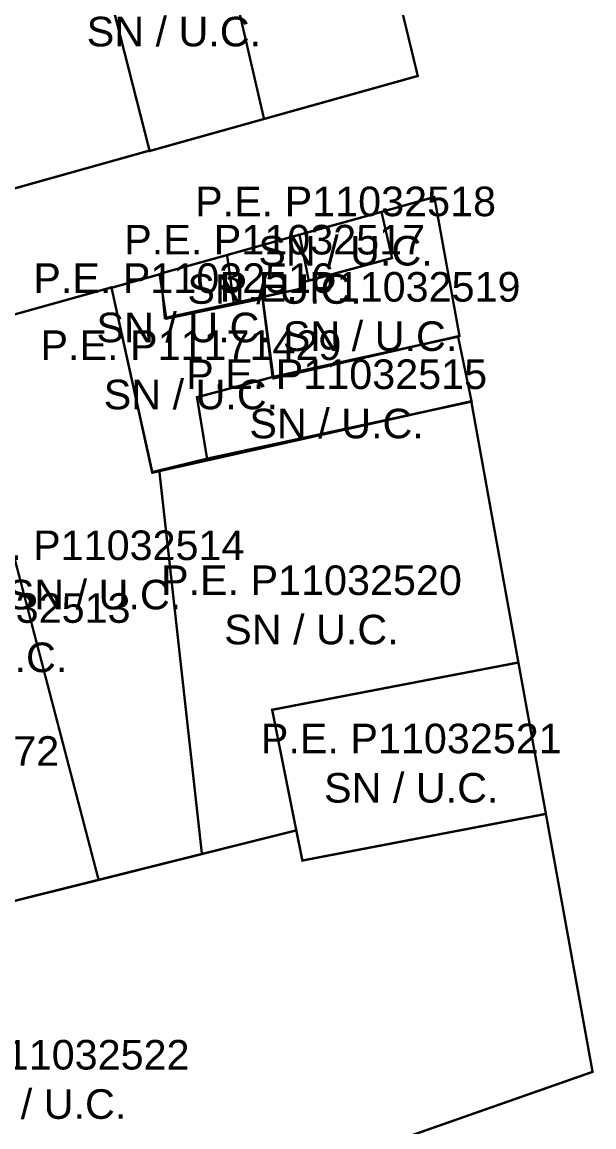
# Model space of a CAD drawing. Header units: metres. Extents: x 561401 to 594056, y 8460144 to 8508504.
# Drawn here: x 586949.6 to 586998, y 8501004.9 to 8501098.3 of the extents above; entities that cross this region are included whole.
import ezdxf

# ---------------------------------------------------------------- set-up
doc = ezdxf.new("R2010")
doc.units = ezdxf.units.M
for name, color, linetype in [('1.2. AFECTADOS BASE GRAFICA SUNARP', 150, 'Continuous'), ('1.2. BASE GRAFICA SUNARP', 150, 'Continuous'), ('1.3 ETIQUETA P.E. Y U.C.', 1, 'Continuous')]:
    doc.layers.add(name, color=color, linetype=linetype)
doc.styles.add('Arial', font='arial.ttf', dxfattribs={"height": 1})

msp = doc.modelspace()

# ---------------------------------------------------------------- linework, layer by layer
at = {"layer": '1.2. AFECTADOS BASE GRAFICA SUNARP', "color": 64, "linetype": 'Continuous', "lineweight": -3, "const_width": 0.2}
for points in [[(586978.045, 8501114.472), (586983.062, 8501093.732), (586970.065, 8501090.097), (586960.398, 8501087.391), (586960.383, 8501087.425), (586943.099, 8501082.579), (586941.646, 8501082.151), (586936.418, 8501080.726), (586936.354, 8501080.669), (586915.802, 8501074.916), (586907.909, 8501072.716), (586900.233, 8501070.571), (586895.983, 8501094.516), (586893.912, 8501106.192)], [(586943.954, 8501072.173), (586957.167, 8501075.862), (586957.174, 8501075.83), (586961.238, 8501076.969), (586961.337, 8501077.037), (586966.942, 8501078.595), (586973.062, 8501080.317), (586979.993, 8501082.243), (586984.461, 8501083.5), (586986.587, 8501071.756), (586986.47, 8501071.695), (586987.613, 8501066.212), (586987.588, 8501066.206), (586991.568, 8501044.158), (586993.893, 8501031.362), (586997.838, 8501009.56), (586915.775, 8500980.784)]]:
    msp.add_lwpolyline(points, dxfattribs=at)
at = {"layer": '1.2. BASE GRAFICA SUNARP', "color": 64, "linetype": 'Continuous', "lineweight": -3, "const_width": 0.2}
for points in [[(586943.099, 8501082.579), (586960.383, 8501087.425), (586947.632, 8501137.358), (586937.754, 8501134.074), (586939.468, 8501125.705), (586941.184, 8501117.913), (586936.535, 8501116.486), (586935.083, 8501116.059), (586941.646, 8501082.151), (586943.099, 8501082.579)], [(586978.045, 8501114.472), (586965.371, 8501110.394), (586970.065, 8501090.097), (586983.062, 8501093.732), (586978.045, 8501114.472)], [(586965.371, 8501110.394), (586955.444, 8501106.791), (586960.398, 8501087.391), (586970.065, 8501090.097), (586965.371, 8501110.394)], [(586986.587, 8501071.756), (586984.461, 8501083.5), (586979.993, 8501082.243), (586980.887, 8501078.342), (586973.36, 8501076.306), (586973.453, 8501075.808), (586969.933, 8501075.06), (586970.871, 8501068.172), (586986.587, 8501071.756)], [(586980.887, 8501078.342), (586979.993, 8501082.243), (586973.062, 8501080.317), (586973.847, 8501076.429), (586980.887, 8501078.342)], [(586973.062, 8501080.317), (586966.942, 8501078.595), (586967.51, 8501074.528), (586973.453, 8501075.808), (586973.36, 8501076.306), (586973.847, 8501076.429), (586973.062, 8501080.317)], [(586966.942, 8501078.595), (586961.337, 8501077.037), (586961.677, 8501073.276), (586967.51, 8501074.528), (586966.942, 8501078.595)], [(586957.171, 8501075.829), (586960.602, 8501060.244), (586965.249, 8501061.383), (586964.396, 8501066.576), (586970.787, 8501068.286), (586969.938, 8501074.922), (586961.806, 8501073.218), (586961.238, 8501076.969), (586957.171, 8501075.829)], [(586961.215, 8501060.337), (586960.633, 8501060.201), (586957.167, 8501075.862), (586943.954, 8501072.173), (586956.082, 8501025.777), (586964.814, 8501027.974), (586961.215, 8501060.337)], [(586943.954, 8501072.173), (586935.126, 8501069.7), (586947.906, 8501023.744), (586956.082, 8501025.777), (586943.954, 8501072.173)], [(586987.613, 8501066.212), (586986.47, 8501071.695), (586970.787, 8501068.286), (586964.396, 8501066.576), (586965.249, 8501061.383), (586987.613, 8501066.212)], [(586987.583, 8501066.236), (586961.215, 8501060.337), (586964.814, 8501027.974), (586972.788, 8501029.966), (586970.752, 8501040.162), (586991.568, 8501044.158), (586987.583, 8501066.236)], [(586991.568, 8501044.158), (586970.752, 8501040.162), (586973.307, 8501027.421), (586993.893, 8501031.362), (586991.568, 8501044.158)], [(586997.838, 8501009.56), (586993.893, 8501031.362), (586973.307, 8501027.421), (586972.788, 8501029.966), (586947.906, 8501023.744), (586909.789, 8501015.395), (586915.775, 8500980.784), (586997.838, 8501009.56)]]:
    msp.add_lwpolyline(points, close=True, dxfattribs=at)

# ---------------------------------------------------------------- texts
at = {"layer": '1.3 ETIQUETA P.E. Y U.C.', "color": 1, "char_height": 2.5, "attachment_point": 5, "style": 'Arial'}
for s, insert in [('P.E. P11032433\\PSN / U.C.', (586962.448, 8501099.549)), ('P.E. P11032518\\PSN / U.C.', (586976.957, 8501081.028)), ('P.E. P11032517\\PSN / U.C.', (586970.963, 8501077.793)), ('P.E. P11032516\\PSN / U.C.', (586963.274, 8501074.543)), ('P.E. P11032519\\PSN / U.C.', (586979.029, 8501073.808)), ('P.E. P11171429\\PSN / U.C.', (586963.886, 8501068.875)), ('P.E. P11032515\\PSN / U.C.', (586976.203, 8501066.422)), ('P.E. P11032514\\PSN / U.C.', (586955.693, 8501051.963)), ('P.E. P11032520\\PSN / U.C.', (586974.073, 8501049.01)), ('P.E. P11032513\\PSN / U.C.', (586946.063, 8501046.661)), ('P.E. P11032521\\PSN / U.C.', (586982.513, 8501035.634)), ('P.E. P11157372\\PSN / U.C.', (586940.035, 8501034.576)), ('P.E. P11032522\\PSN / U.C.', (586951.05, 8501008.906))]:
    msp.add_mtext(s, dxfattribs=dict(at, insert=insert))

doc.saveas('drawing.dxf')
